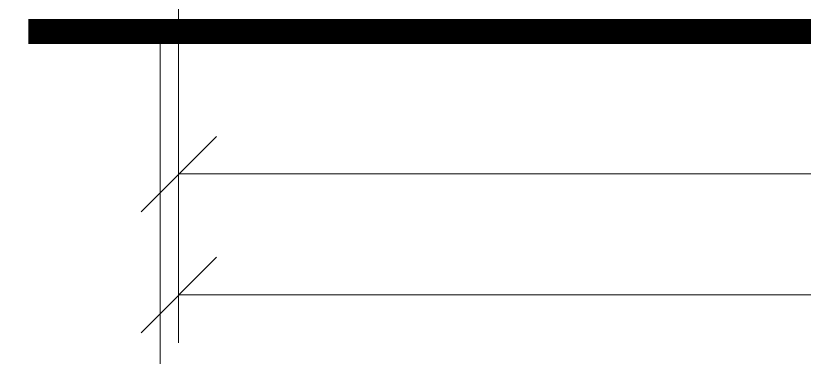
# Model space of a CAD drawing. Header units: metres. Extents: x 14 to 155, y 0 to 125.
# Drawn here: x 18.402 to 21.541, y 48.668 to 50.027 of the extents above; entities that cross this region are included whole.
import ezdxf

# ---------------------------------------------------------------- set-up
doc = ezdxf.new("R2010")
doc.units = ezdxf.units.M
doc.layers.add('PDF3_Geometry', color=9, linetype='Continuous', true_color=0x808080)

msp = doc.modelspace()

# ---------------------------------------------------------------- linework, layer by layer
at = {"layer": 'PDF3_Geometry', "color": 0, "lineweight": 0, "const_width": 0.0992}
msp.add_lwpolyline([(18.4512, 49.9642), (25.7712, 49.9644), (25.7712, 50.1645), (30.5706, 50.1646), (30.5706, 50.3143), (37.0689, 50.3145), (49.47, 49.9653), (50.6935, 49.9654)], dxfattribs=at)
at = {"layer": 'PDF3_Geometry', "color": 0, "lineweight": 0}
for points in [[(19.0497, 49.4744), (19.0497, 50.065)], [(18.9761, 49.9898), (18.9761, 48.4614)], [(19.0497, 48.9159), (19.0497, 49.9898), (19.0497, 49.3976)], [(19.2001, 49.5464), (18.9009, 49.2471)], [(19.0497, 49.3976), (23.1882, 49.3978)], [(19.0497, 48.7255), (19.0497, 49.324)], [(19.2002, 49.0663), (18.9009, 48.7654)], [(19.0497, 48.9159), (33.5089, 48.9165)]]:
    msp.add_lwpolyline(points, dxfattribs=at)

doc.saveas('drawing.dxf')
